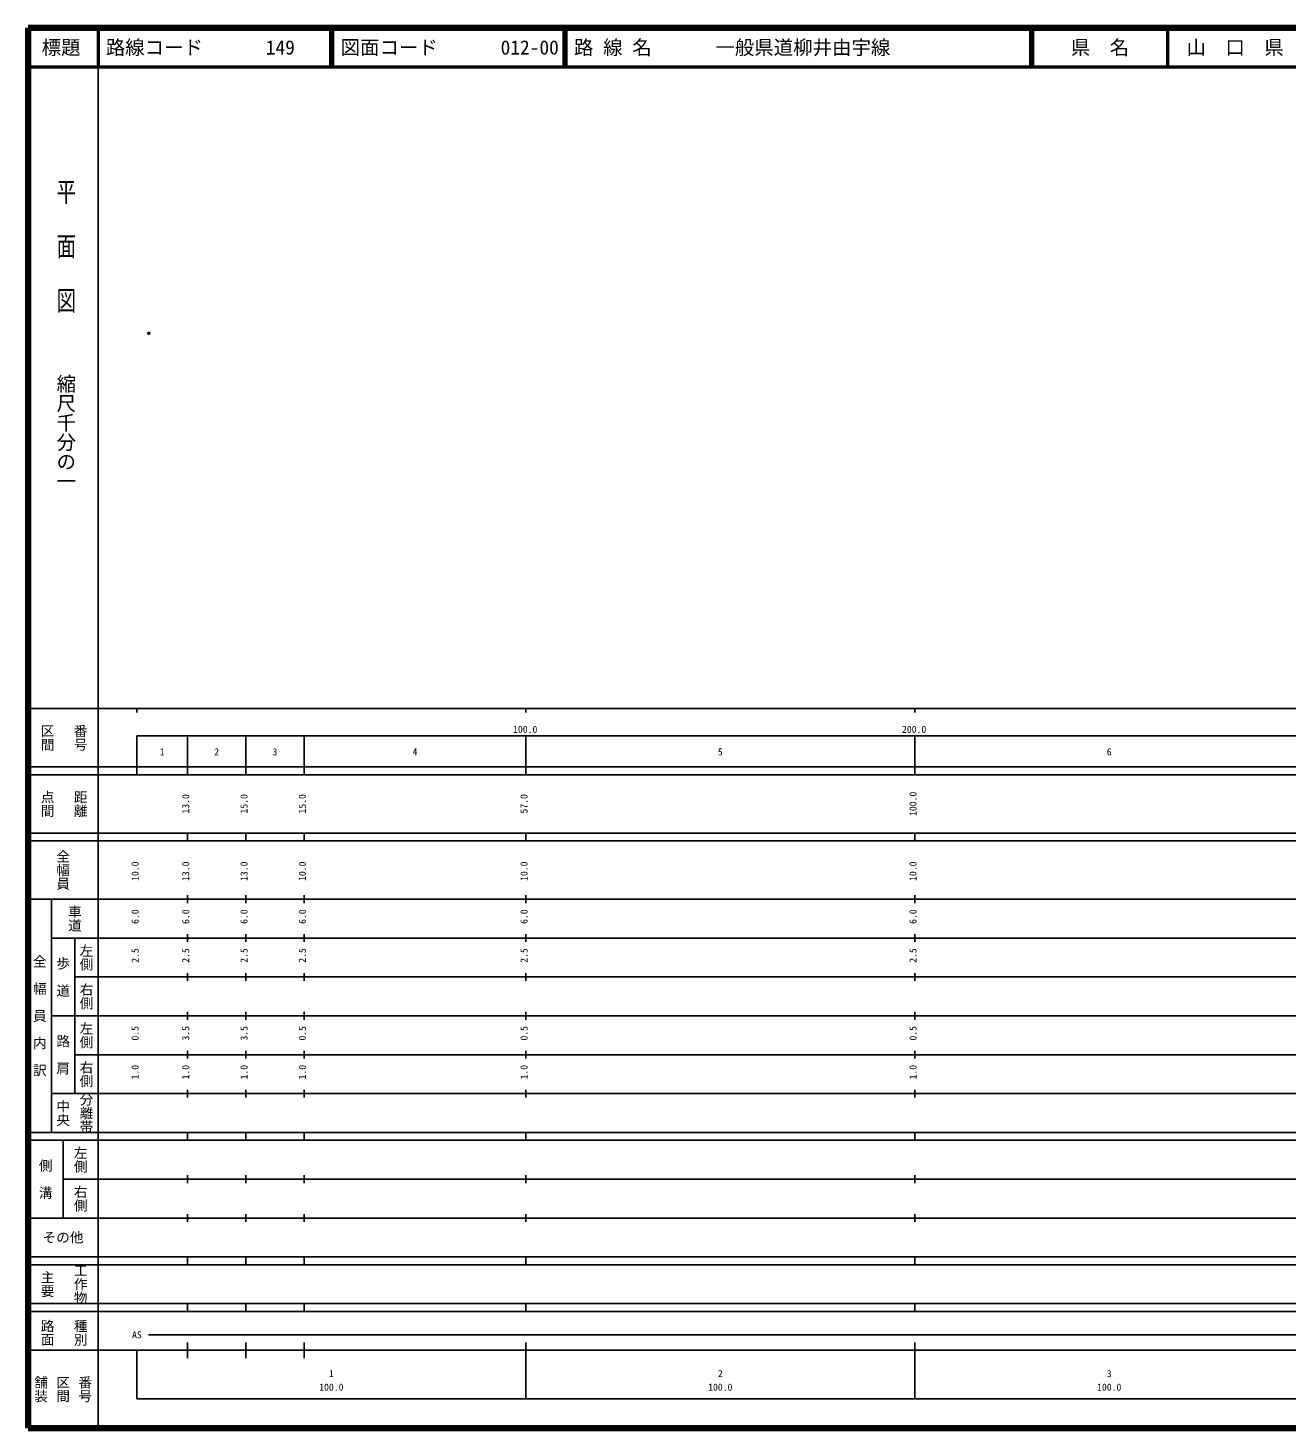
# Model space of a CAD drawing. Units: millimetres on the paper. Extents: x 40 to 680, y 20 to 380.
# Drawn here: x 40 to 363.7, y 20 to 380 of the extents above; entities that cross this region are included whole.
import ezdxf
from ezdxf.enums import TextEntityAlignment as Align

# ---------------------------------------------------------------- set-up
doc = ezdxf.new("R2010")
doc.units = ezdxf.units.MM
doc.header["$PDMODE"] = 32
doc.header["$PDSIZE"] = 0.5
doc.layers.add('M-OTRS', color=6, linetype='Continuous')
doc.layers.add('M-TTL-TXT', color=7, linetype='Continuous')
for name, color, linetype, lineweight in [('M-TTL', 2, 'Continuous', 140), ('M-TTL-BAND', 7, 'Continuous', 25), ('M-TTL-LINE', 7, 'Continuous', 50)]:
    doc.layers.add(name, color=color, linetype=linetype, lineweight=lineweight)
doc.styles.add('@ＭＳ ゴシック', font='')
doc.styles.add('ＭＳ ゴシック', font='')
doc.styles.get('@ＭＳ ゴシック').set_extended_font_data('@MS Gothic')
doc.styles.get('ＭＳ ゴシック').set_extended_font_data('MS Gothic')

msp = doc.modelspace()

# ---------------------------------------------------------------- linework, layer by layer
at = {"layer": 'M-OTRS'}
msp.add_point((71.036, 301.487), dxfattribs=at)
at = {"layer": 'M-TTL'}
for p, q in [((40, 380), (40, 20)), ((680, 380), (40, 380)), ((40, 20), (680, 20))]:
    msp.add_line(p, q, dxfattribs=at)
at = {"layer": 'M-TTL-BAND'}
for p, q in [((58, 370), (58, 20)), ((40, 205), (579, 205)), ((68, 205), (68, 204)), ((168, 205), (168, 204)), ((268, 205), (268, 204)), ((68, 198), (579, 198)), ((68, 198), (68, 188)), ((81, 188), (81, 198)), ((96, 188), (96, 198)), ((111, 188), (111, 198)), ((168, 188), (168, 198)), ((268, 188), (268, 198)), ((40, 190), (579, 190)), ((40, 188), (579, 188)), ((40, 173), (579, 173)), ((81, 171), (81, 173)), ((96, 171), (96, 173)), ((111, 171), (111, 173)), ((168, 171), (168, 173)), ((268, 171), (268, 173)), ((40, 171), (579, 171)), ((40, 156), (579, 156)), ((46, 96), (46, 156)), ((81, 155), (81, 157)), ((96, 155), (96, 157)), ((111, 155), (111, 157)), ((168, 155), (168, 157)), ((268, 155), (268, 157)), ((46, 146), (579, 146)), ((52, 146), (52, 106)), ((81, 145), (81, 147)), ((96, 145), (96, 147)), ((111, 145), (111, 147)), ((168, 145), (168, 147)), ((268, 145), (268, 147)), ((81, 135), (81, 137)), ((96, 135), (96, 137)), ((111, 135), (111, 137)), ((168, 135), (168, 137)), ((268, 135), (268, 137)), ((52, 136), (579, 136)), ((46, 126), (579, 126)), ((81, 125), (81, 127)), ((96, 125), (96, 127)), ((111, 125), (111, 127)), ((168, 125), (168, 127)), ((268, 125), (268, 127)), ((52, 116), (579, 116)), ((81, 115), (81, 117)), ((96, 115), (96, 117)), ((111, 115), (111, 117)), ((168, 115), (168, 117)), ((268, 115), (268, 117)), ((46, 106), (579, 106)), ((81, 105), (81, 107)), ((96, 105), (96, 107)), ((111, 105), (111, 107)), ((168, 105), (168, 107)), ((268, 105), (268, 107)), ((40, 96), (579, 96)), ((40, 94), (579, 94)), ((49, 94), (49, 74)), ((81, 94), (81, 96)), ((96, 94), (96, 96)), ((111, 94), (111, 96)), ((168, 94), (168, 96)), ((268, 94), (268, 96)), ((49, 84), (579, 84)), ((81, 83), (81, 85)), ((96, 83), (96, 85)), ((111, 83), (111, 85)), ((168, 83), (168, 85)), ((268, 83), (268, 85)), ((40, 74), (579, 74)), ((81, 73), (81, 75)), ((96, 73), (96, 75)), ((111, 73), (111, 75)), ((168, 73), (168, 75)), ((268, 73), (268, 75)), ((40, 64), (579, 64)), ((40, 62), (579, 62)), ((81, 62), (81, 64)), ((96, 62), (96, 64)), ((111, 62), (111, 64)), ((168, 62), (168, 64)), ((268, 62), (268, 64)), ((40, 52), (579, 52)), ((81, 50), (81, 52)), ((96, 50), (96, 52)), ((111, 50), (111, 52)), ((168, 50), (168, 52)), ((268, 50), (268, 52)), ((40, 50), (579, 50)), ((71, 44), (565, 44)), ((40, 40), (579, 40)), ((68, 40), (68, 27.5)), ((81, 38), (81, 42)), ((96, 38), (96, 42)), ((111, 38), (111, 42)), ((168, 27.5), (168, 42)), ((268, 27.5), (268, 42)), ((68, 27.5), (579, 27.5))]:
    msp.add_line(p, q, dxfattribs=at)
at = {"layer": 'M-TTL-LINE'}
for p, q in [((58, 380), (58, 370)), ((117.75, 380), (117.75, 370)), ((118.25, 380), (118.25, 370)), ((177.75, 380), (177.75, 370)), ((178.25, 380), (178.25, 370)), ((297.75, 380), (297.75, 370)), ((298.25, 380), (298.25, 370)), ((333, 380), (333, 370)), ((40, 370), (680, 370))]:
    msp.add_line(p, q, dxfattribs=at)

# ---------------------------------------------------------------- texts
at = {"layer": 'M-TTL-BAND', "style": '@ＭＳ ゴシック', "width": 1.4}
msp.add_text('平  面  図', height=3.666, rotation=270, dxfattribs=at).set_placement((49.777, 306.475), align=Align.MIDDLE_RIGHT)
at = {"layer": 'M-TTL-BAND', "style": '@ＭＳ ゴシック'}
msp.add_text('縮尺千分の一', height=3.666, rotation=270, dxfattribs=at).set_placement((49.777, 261.03), align=Align.MIDDLE_RIGHT)
for s, p in [('区間', (45, 197.5)), ('番号', (53.5, 197.5)), ('点間', (45, 180.5)), ('距離', (53.5, 180.5)), ('全幅員', (49, 163.5)), ('車道', (52, 151)), ('左側', (55, 141)), ('全\u3000幅\u3000員\u3000内\u3000訳', (43, 126)), ('歩\u3000道', (49, 136)), ('右側', (55, 131)), ('左側', (55, 121)), ('路\u3000肩', (49, 116)), ('右側', (55, 111)), ('分離帯', (55, 101)), ('中央', (49, 101)), ('左側', (53.5, 89)), ('側\u3000溝', (44.5, 84)), ('右側', (53.5, 79)), ('工作物', (53.5, 57)), ('主要', (45, 57)), ('路面', (45, 44.5)), ('種別', (53.5, 44.5)), ('舗装', (43.333, 30)), ('区間', (49, 30)), ('番号', (54.667, 30))]:
    msp.add_text(s, height=2.566, rotation=270, dxfattribs=at).set_placement(p, align=Align.MIDDLE_CENTER)
at = {"layer": 'M-TTL-BAND', "style": 'ＭＳ ゴシック'}
for s, p in [('100.0', (167.844, 198.195)), ('200.0', (267.844, 198.195)), ('1', (74.5, 192.405)), ('2', (88.5, 192.405)), ('3', (103.5, 192.405)), ('4', (139.5, 192.405)), ('5', (218, 192.405)), ('6', (318, 192.405)), ('AS', (68, 42.5)), ('1', (118, 32.523)), ('2', (218, 32.523)), ('3', (318, 32.523)), ('100.0', (118, 29.033)), ('100.0', (218, 29.033)), ('100.0', (318, 29.033))]:
    msp.add_text(s, height=1.833, dxfattribs=at).set_placement(p, align=Align.BOTTOM_CENTER)
for s, p in [('13.0', (82, 180.5)), ('15.0', (97, 180.5)), ('15.0', (112, 180.5)), ('57.0', (169, 180.5)), ('100.0', (269, 180.5)), ('10.0', (69, 163.174)), ('13.0', (82, 163.174)), ('13.0', (97, 163.174)), ('10.0', (112, 163.174)), ('10.0', (169, 163.174)), ('10.0', (269, 163.174)), ('6.0', (69, 151.5)), ('6.0', (82, 151.5)), ('6.0', (97, 151.5)), ('6.0', (112, 151.5)), ('6.0', (169, 151.5)), ('6.0', (269, 151.5)), ('2.5', (69, 141.5)), ('2.5', (82, 141.5)), ('2.5', (97, 141.5)), ('2.5', (112, 141.5)), ('2.5', (169, 141.5)), ('2.5', (269, 141.5)), ('0.5', (69, 121.5)), ('3.5', (82, 121.5)), ('3.5', (97, 121.5)), ('0.5', (112, 121.5)), ('0.5', (169, 121.5)), ('0.5', (269, 121.5)), ('1.0', (69, 111.5)), ('1.0', (82, 111.5)), ('1.0', (97, 111.5)), ('1.0', (112, 111.5)), ('1.0', (169, 111.5)), ('1.0', (269, 111.5))]:
    msp.add_text(s, height=1.833, rotation=90, dxfattribs=at).set_placement(p, align=Align.BOTTOM_CENTER)
msp.add_text('その他', height=2.566, dxfattribs=at).set_placement((49, 69), align=Align.MIDDLE_CENTER)
at = {"layer": 'M-TTL-TXT', "style": 'ＭＳ ゴシック'}
for s, p in [('標題', (48.5, 375)), ('県\u3000名', (315.625, 375)), ('山\u3000口\u3000県', (350.375, 375))]:
    msp.add_text(s, height=3.666, dxfattribs=at).set_placement(p, align=Align.MIDDLE_CENTER)
for s, p in [('路線コード', (60, 375)), ('149', (101.142, 375)), ('149', (101.142, 375)), ('149', (101.142, 375)), ('図面コード', (120.38, 375)), ('012-00', (161.521, 375)), ('路 線 名', (180.38, 375)), ('一般県道柳井由宇線', (216.734, 375))]:
    msp.add_text(s, height=3.666, dxfattribs=at).set_placement(p, align=Align.MIDDLE_LEFT)

doc.saveas('drawing.dxf')
